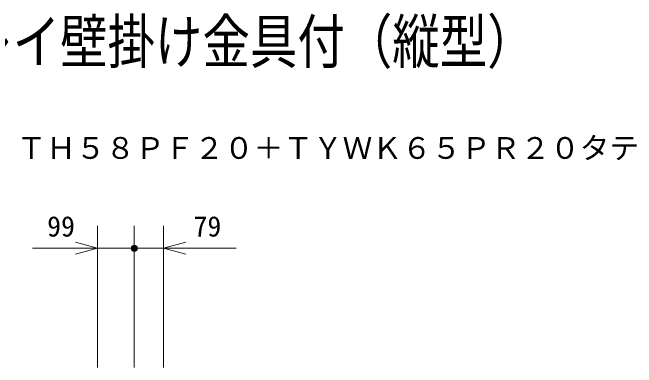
# Model space of a CAD drawing. Units: millimetres, scale not verified. Extents: x -63 to 62, y -57 to 57.
# Drawn here: x 12.48 to 54.57, y 32.87 to 56.8 of the extents above; entities that cross this region are included whole.
import ezdxf
from ezdxf.enums import TextEntityAlignment as Align

# ---------------------------------------------------------------- set-up
doc = ezdxf.new("R2010")
doc.units = ezdxf.units.MM
doc.header["$LTSCALE"] = 0.125
doc.layers.add('0-0_0', color=7, linetype='Continuous', lineweight=9)
doc.layers.add('0-6_SUNPO', color=3, linetype='Continuous', lineweight=18)
doc.layers.add('0-2_MOJI1', color=7, linetype='Continuous')
doc.layers.add('0-3_TOUROKU', color=7, linetype='Continuous')
doc.styles.add('ＭＳ ゴシック', font='')
doc.styles.get('ＭＳ ゴシック').set_extended_font_data('MS Gothic')

# ---------------------------------------------------------------- blocks, each defined once
blk = doc.blocks.new('_OPEN30')
at = {"layer": '0-0_0'}
blk.add_line((0, 0), (-1, 0), dxfattribs=at)
blk.add_lwpolyline([(-1, 0.26795), (0, 0), (-1, -0.26795)], dxfattribs=at)

msp = doc.modelspace()

# ---------------------------------------------------------------- linework, layer by layer
at = {"layer": '0-6_SUNPO'}
for p, q in [((18.2161, 32.8719), (18.2161, 42.4113)), ((20.691, 32.8719), (20.691, 42.4113)), ((20.691, 32.8719), (20.691, 42.4113)), ((22.6636, 32.8719), (22.6636, 42.4113)), ((19.191, 40.9113), (13.816, 40.9113)), ((16.7161, 40.9113), (15.2161, 40.9113)), ((18.2161, 40.9113), (20.691, 40.9113)), ((20.4893, 40.8939), (20.8928, 40.8939)), ((20.4895, 40.9314), (20.8925, 40.9314)), ((20.4961, 40.8564), (20.8859, 40.8564)), ((20.4969, 40.9689), (20.8852, 40.9689)), ((20.5122, 41.0064), (20.8698, 41.0064)), ((20.5379, 41.0439), (20.8441, 41.0439)), ((20.5811, 41.0814), (20.801, 41.0814)), ((22.6636, 40.9113), (20.691, 40.9113)), ((22.191, 40.9113), (27.566, 40.9113)), ((24.1636, 40.9113), (25.6636, 40.9113)), ((20.5109, 40.8189), (20.8712, 40.8189)), ((20.5357, 40.7814), (20.8463, 40.7814)), ((20.5772, 40.7439), (20.8049, 40.7439))]:
    msp.add_line(p, q, dxfattribs=at)
msp.add_circle((20.691, 40.9113), 0.2025, dxfattribs=at)

# ---------------------------------------------------------------- block references
at = {"layer": '0-6_SUNPO', "xscale": 1.5, "yscale": 1.5}
msp.add_blockref('_OPEN30', (18.2161, 40.9113), dxfattribs=at)
at = {"layer": '0-6_SUNPO', "xscale": 1.5, "yscale": 1.5, "rotation": 180}
msp.add_blockref('_OPEN30', (22.6636, 40.9113), dxfattribs=at)

# ---------------------------------------------------------------- texts
at = {"layer": '0-2_MOJI1', "style": 'ＭＳ ゴシック', "width": 0.8}
msp.add_text('ハイビジョンプラズマディスプレイ壁掛け金具付（縦型）', height=2.933, dxfattribs=at).set_placement((-35.5144, 52.4983), align=Align.BOTTOM_LEFT)
at = {"layer": '0-3_TOUROKU', "style": 'ＭＳ ゴシック'}
msp.add_text('ＴＨ５８ＰＦ２０＋ＴＹＷＫ６５ＰＲ２０タテ', height=1.466, dxfattribs=at).set_placement((12.7522, 46.4983), align=Align.BOTTOM_LEFT)
at = {"layer": '0-6_SUNPO', "color": 7, "style": 'ＭＳ ゴシック'}
for s, p in [('99', (14.816, 41.2863)), ('79', (24.691, 41.2863))]:
    msp.add_text(s, height=1.375, dxfattribs=at).set_placement(p, align=Align.BOTTOM_LEFT)

doc.saveas('drawing.dxf')
